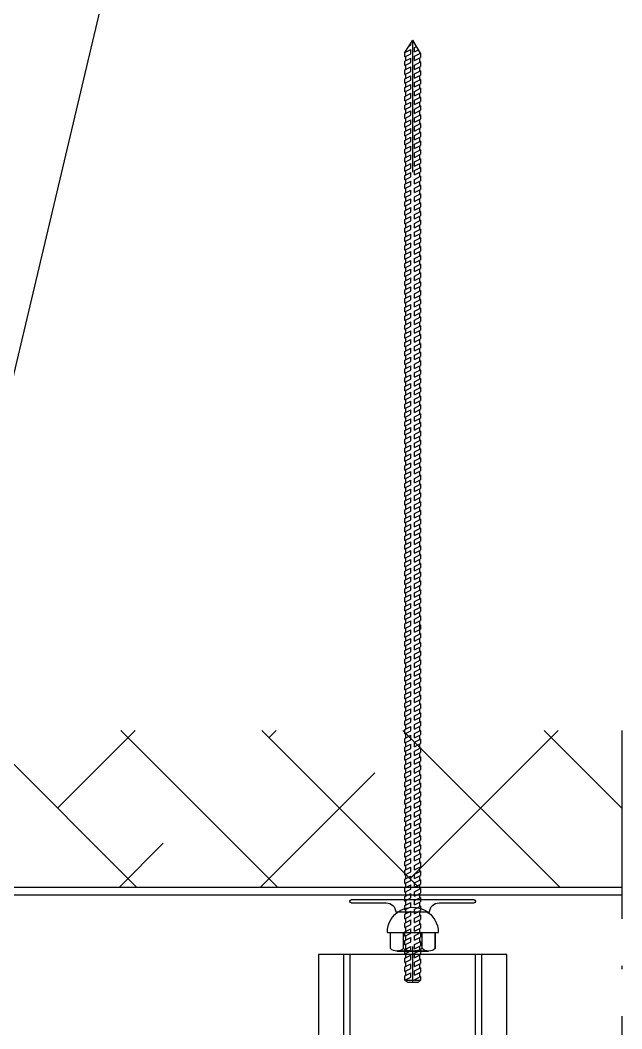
# Model space of a CAD drawing. Header units: millimetres. Extents: x -1985 to 969, y 203 to 500.
# Drawn here: x -1813.75 to -1794.6, y 334.39 to 366.5 of the extents above; entities that cross this region are included whole.
import ezdxf

# ---------------------------------------------------------------- set-up
doc = ezdxf.new("R2010")
doc.units = ezdxf.units.MM
doc.linetypes.add('ACAD_ISO10W100', pattern=[18, 12, -3, 0, -3])
for name, color, linetype in [('А_1500_90', 7, 'Continuous'), ('А_1500_Г', 7, 'Continuous'), ('А_1500_Ш', 7, 'Continuous'), ('А_16', 7, 'Continuous'), ('Контур', 252, 'Continuous'), ('Подхват', 252, 'Continuous')]:
    doc.layers.add(name, color=color, linetype=linetype)

# ---------------------------------------------------------------- blocks, each defined once
blk = doc.blocks.new('A$C58D363DF')
at = {"layer": 'Подхват', "color": 252}
for p, q in [((-3821.4, -115.3), (-1321.4, -115.3)), ((-1321.4, -115.3), (-1321.4, -415.3)), ((-3821.4, -155.3), (-1321.4, -155.3)), ((-3821.4, -165.3), (-1321.4, -165.3)), ((-1321.4, -365.3), (-3821.4, -365.3)), ((-1321.4, -375.3), (-3821.4, -375.3)), ((-1321.4, -415.3), (-3821.4, -415.3))]:
    blk.add_line(p, q, dxfattribs=at)
blk = doc.blocks.new('А_1500_Ш')
at = {"layer": 'А_1500_Ш'}
for p, q in [((-98, 0), (0, 0)), ((0, 0), (98, 0)), ((-100, -3), (-100, -2)), ((-42, -5), (-98, -5)), ((98, -5), (42, -5)), ((100, -2), (100, -3)), ((-27, -20), (-27, -20)), ((-27, -20), (27, -20)), ((27, -20), (27, -20))]:
    blk.add_line(p, q, dxfattribs=at)
at = {"layer": 'А_1500_Ш', "color": 253}
for points in [[(-24.4, -21.3), (-24.4, -18.7)], [(24, -21.3), (24, -18.7)]]:
    blk.add_lwpolyline(points, dxfattribs=at)
at = {"layer": 'А_1500_Ш'}
for centre, radius, start, end in [((98, -2), 2, 0, 90), ((-98, -2), 2, 90, 180), ((-98, -3), 2, 180, 270), ((-42, -20), 15, 0, 90), ((42, -20), 15, 90, 180), ((98, -3), 2, 270, 0)]:
    blk.add_arc(centre, radius, start, end, dxfattribs=at)
blk = doc.blocks.new('А_1500_Г')
at = {"layer": 'А_1500_Г'}
for p, q in [((40.5, 29.6), (-40.5, 29.6)), ((-35.5, 29.6), (-35.5, 4.2)), ((-35.5, 4.2), (-35.5, 29.6)), ((-15.1, 4.2), (-15.1, 29.6)), ((15.1, 29.6), (15.1, 4.2)), ((35.5, 4.2), (35.5, 29.6)), ((-25.6, 0), (0, 0)), ((0, 0), (-24.5, 0)), ((25.6, 0), (0, 0)), ((0, 0), (24.5, 0))]:
    blk.add_line(p, q, dxfattribs=at)
for centre, radius, start, end in [((0, 29.6), 40.5, 359.9988, 180.0012), ((-25.3, 15), 14.9, 226.7781, 313.2219), ((0, 29.8), 29.7, 239.5268, 270), ((0, 29.8), 29.7, 270, 300.4732), ((25.3, 15), 14.9, 226.7781, 313.2219)]:
    blk.add_arc(centre, radius, start, end, dxfattribs=at)
at = {"layer": 'А_1500_Ш', "color": 253}
blk.add_lwpolyline([(-24.2, 62), (24.2, 62)], dxfattribs=at)
blk = doc.blocks.new('196')
at = {"layer": 'А_1500_90'}
for p, q in [((-12.5, 1479.2), (0, 1500)), ((12.5, 1480.5), (0, 1500)), ((3, 1492.3), (3, 1495.3)), ((-12.5, 1479.2), (-11, 1479.2)), ((-12.5, 1479.2), (-12.5, 1472.2)), ((-2.9, 1474.3), (-12.5, 1479.2)), ((-11, 1478.4), (-11, 1481.7)), ((-2.9, 1481.3), (-9.3, 1484.6)), ((-2.9, 1488.3), (-6.1, 1490)), ((-2.9, 1481.3), (-2.9, 1488.3)), ((5.9, 1490.8), (3, 1492.3)), ((12.5, 1480.5), (3, 1485.3)), ((3, 1478.3), (3, 1485.3)), ((12.5, 1473.5), (3, 1478.3)), ((11, 1481.2), (11, 1482.8)), ((12.5, 1473.5), (12.5, 1480.5)), ((-2.9, 1467.3), (-12.5, 1472.2)), ((-12.5, 1465.2), (-11, 1465.2)), ((-12.5, 1465.2), (-12.5, 1458.2)), ((-2.9, 1460.3), (-12.5, 1465.2)), ((-11, 1464.5), (-11, 1471.4)), ((-2.9, 1467.3), (-2.9, 1474.3)), ((12.5, 1466.5), (3, 1471.3)), ((3, 1464.3), (3, 1471.3)), ((12.5, 1459.5), (3, 1464.3)), ((11, 1467.2), (11, 1474.2)), ((12.5, 1473.5), (11, 1473.5)), ((12.5, 1459.5), (12.5, 1466.5)), ((-2.9, 1453.3), (-12.5, 1458.2)), ((-12.5, 1451.2), (-11, 1451.2)), ((-12.5, 1451.2), (-12.5, 1444.2)), ((-2.9, 1446.3), (-12.5, 1451.2)), ((-11, 1450.5), (-11, 1457.5)), ((-2.9, 1453.3), (-2.9, 1460.3)), ((-2.9, 1439.3), (-2.9, 1446.3)), ((12.5, 1452.5), (3, 1457.3)), ((3, 1450.3), (3, 1457.3)), ((12.5, 1445.5), (3, 1450.3)), ((11, 1453.3), (11, 1460.2)), ((12.5, 1459.5), (11, 1459.5)), ((11, 1439.3), (11, 1446.3)), ((12.5, 1445.5), (11, 1445.5)), ((12.5, 1445.5), (12.5, 1452.5)), ((-2.9, 1439.3), (-12.5, 1444.2)), ((-12.5, 1437.3), (-11, 1437.3)), ((-12.5, 1437.3), (-12.5, 1430.3)), ((-2.9, 1432.4), (-12.5, 1437.3)), ((-2.9, 1425.4), (-12.5, 1430.3)), ((-11, 1436.5), (-11, 1443.5)), ((-11, 1422.5), (-11, 1429.5)), ((-2.9, 1425.4), (-2.9, 1432.4)), ((12.5, 1438.5), (3, 1443.3)), ((3, 1436.3), (3, 1443.3)), ((12.5, 1431.5), (3, 1436.3)), ((12.5, 1424.6), (3, 1429.4)), ((3, 1422.4), (3, 1429.4)), ((11, 1425.3), (11, 1432.3)), ((12.5, 1431.5), (11, 1431.5)), ((12.5, 1431.5), (12.5, 1438.5)), ((-12.5, 1423.3), (-11, 1423.3)), ((-12.5, 1423.3), (-12.5, 1416.3)), ((-2.9, 1418.4), (-12.5, 1423.3)), ((-2.9, 1411.4), (-12.5, 1416.3)), ((-11, 1408.5), (-11, 1415.5)), ((-2.9, 1411.4), (-2.9, 1418.4)), ((12.5, 1417.6), (3, 1422.4)), ((12.5, 1410.5), (3, 1415.4)), ((3, 1408.4), (3, 1415.4)), ((11, 1411.3), (11, 1418.3)), ((12.5, 1417.6), (11, 1417.6)), ((12.5, 1417.6), (12.5, 1424.6)), ((-12.5, 1409.3), (-11, 1409.3)), ((-12.5, 1409.3), (-12.5, 1402.3)), ((-2.9, 1404.4), (-12.5, 1409.3)), ((-2.9, 1397.4), (-12.5, 1402.3)), ((-11, 1394.5), (-11, 1401.5)), ((-2.9, 1397.4), (-2.9, 1404.4)), ((12.5, 1403.5), (3, 1408.4)), ((12.5, 1396.5), (3, 1401.4)), ((3, 1394.4), (3, 1401.4)), ((11, 1397.3), (11, 1404.3)), ((12.5, 1403.5), (11, 1403.5)), ((12.5, 1403.5), (12.5, 1410.5)), ((-12.5, 1395.3), (-11, 1395.3)), ((-12.5, 1395.3), (-12.5, 1388.3)), ((-2.9, 1390.3), (-12.5, 1395.3)), ((-2.9, 1383.3), (-12.5, 1388.3)), ((-12.5, 1381.2), (-11, 1381.2)), ((-12.5, 1381.2), (-12.5, 1374.2)), ((-2.9, 1376.3), (-12.5, 1381.2)), ((-11, 1380.5), (-11, 1387.5)), ((-2.9, 1383.3), (-2.9, 1390.3)), ((12.5, 1389.5), (3, 1394.4)), ((12.5, 1382.5), (3, 1387.4)), ((3, 1380.4), (3, 1387.4)), ((11, 1383.3), (11, 1390.3)), ((12.5, 1389.5), (11, 1389.5)), ((12.5, 1389.5), (12.5, 1396.5)), ((12.5, 1375.5), (12.5, 1382.5)), ((-2.9, 1369.3), (-12.5, 1374.2)), ((-12.5, 1367.2), (-11, 1367.2)), ((-12.5, 1367.2), (-12.5, 1360.2)), ((-2.9, 1362.3), (-12.5, 1367.2)), ((-11, 1366.5), (-11, 1373.5)), ((-2.9, 1369.3), (-2.9, 1376.3)), ((12.5, 1375.5), (3, 1380.4)), ((12.5, 1368.5), (3, 1373.3)), ((3, 1366.3), (3, 1373.3)), ((12.5, 1361.5), (3, 1366.3)), ((11, 1369.3), (11, 1376.3)), ((12.5, 1375.5), (11, 1375.5)), ((12.5, 1361.5), (12.5, 1368.5)), ((-2.9, 1355.3), (-12.5, 1360.2)), ((-12.5, 1353.3), (-11, 1353.3)), ((-12.5, 1353.3), (-12.5, 1346.3)), ((-2.9, 1348.4), (-12.5, 1353.3)), ((-11, 1352.5), (-11, 1359.5)), ((-2.9, 1355.3), (-2.9, 1362.3)), ((12.5, 1354.5), (3, 1359.3)), ((3, 1352.3), (3, 1359.3)), ((12.5, 1347.5), (3, 1352.3)), ((11, 1355.3), (11, 1362.3)), ((12.5, 1361.5), (11, 1361.5)), ((12.5, 1347.5), (12.5, 1354.5)), ((-2.9, 1341.4), (-12.5, 1346.3)), ((-12.5, 1339.3), (-11, 1339.3)), ((-12.5, 1339.3), (-12.5, 1332.3)), ((-2.9, 1334.4), (-12.5, 1339.3)), ((-11, 1338.5), (-11, 1345.5)), ((-2.9, 1341.4), (-2.9, 1348.4)), ((-2.9, 1327.4), (-2.9, 1334.4)), ((12.5, 1340.5), (3, 1345.4)), ((3, 1338.4), (3, 1345.4)), ((12.5, 1333.5), (3, 1338.4)), ((11, 1341.3), (11, 1348.3)), ((12.5, 1347.5), (11, 1347.5)), ((11, 1327.3), (11, 1334.3)), ((12.5, 1333.5), (11, 1333.5)), ((12.5, 1333.5), (12.5, 1340.5)), ((-2.9, 1327.4), (-12.5, 1332.3)), ((-12.5, 1325.3), (-11, 1325.3)), ((-12.5, 1325.3), (-12.5, 1318.3)), ((-2.9, 1320.4), (-12.5, 1325.3)), ((-2.9, 1313.4), (-12.5, 1318.3)), ((-11, 1324.5), (-11, 1331.5)), ((-11, 1310.5), (-11, 1317.5)), ((-2.9, 1313.4), (-2.9, 1320.4)), ((12.5, 1326.5), (3, 1331.4)), ((3, 1324.4), (3, 1331.4)), ((12.5, 1319.5), (3, 1324.4)), ((12.5, 1312.6), (3, 1317.4)), ((3, 1310.4), (3, 1317.4)), ((11, 1313.3), (11, 1320.3)), ((12.5, 1319.5), (11, 1319.5)), ((12.5, 1319.5), (12.5, 1326.5)), ((-12.5, 1311.3), (-11, 1311.3)), ((-12.5, 1311.3), (-12.5, 1304.3)), ((-2.9, 1306.4), (-12.5, 1311.3)), ((-2.9, 1299.4), (-12.5, 1304.3)), ((-11, 1296.6), (-11, 1303.5)), ((-2.9, 1299.4), (-2.9, 1306.4)), ((12.5, 1305.6), (3, 1310.4)), ((12.5, 1298.5), (3, 1303.4)), ((3, 1296.4), (3, 1303.4)), ((11, 1299.3), (11, 1306.3)), ((12.5, 1305.6), (11, 1305.6)), ((12.5, 1305.6), (12.5, 1312.6)), ((-12.5, 1297.3), (-11, 1297.3)), ((-12.5, 1297.3), (-12.5, 1290.3)), ((-2.9, 1292.4), (-12.5, 1297.3)), ((-2.9, 1285.4), (-12.5, 1290.3)), ((-11, 1282.6), (-11, 1289.6)), ((-2.9, 1285.4), (-2.9, 1292.4)), ((12.5, 1291.5), (3, 1296.4)), ((12.5, 1284.6), (3, 1289.4)), ((3, 1282.4), (3, 1289.4)), ((11, 1285.4), (11, 1292.3)), ((12.5, 1291.5), (11, 1291.5)), ((12.5, 1291.5), (12.5, 1298.5)), ((12.5, 1277.6), (12.5, 1284.6)), ((-12.5, 1283.3), (-11, 1283.3)), ((-12.5, 1283.3), (-12.5, 1276.3)), ((-2.9, 1278.4), (-12.5, 1283.3)), ((-2.9, 1271.4), (-12.5, 1276.3)), ((-12.5, 1269.3), (-11, 1269.3)), ((-12.5, 1269.3), (-12.5, 1262.3)), ((-2.9, 1264.4), (-12.5, 1269.3)), ((-11, 1268.6), (-11, 1275.6)), ((-2.9, 1271.4), (-2.9, 1278.4)), ((12.5, 1277.6), (3, 1282.4)), ((12.5, 1270.6), (3, 1275.4)), ((3, 1268.4), (3, 1275.4)), ((12.5, 1263.6), (3, 1268.4)), ((11, 1271.4), (11, 1278.4)), ((12.5, 1277.6), (11, 1277.6)), ((12.5, 1263.6), (12.5, 1270.6)), ((-2.9, 1257.4), (-12.5, 1262.3)), ((-12.5, 1255.3), (-12.5, 1248.3)), ((-12.5, 1255.3), (-11, 1255.3)), ((-2.9, 1250.4), (-12.5, 1255.3)), ((-11, 1254.5), (-11, 1261.6)), ((-2.9, 1257.4), (-2.9, 1264.4)), ((12.5, 1256.6), (3, 1261.4)), ((3, 1254.4), (3, 1261.4)), ((12.5, 1249.6), (3, 1254.4)), ((11, 1257.3), (11, 1264.4)), ((12.5, 1263.6), (11, 1263.6)), ((12.5, 1249.6), (12.5, 1256.6)), ((-2.9, 1243.4), (-12.5, 1248.3)), ((-12.5, 1241.3), (-12.5, 1234.3)), ((-12.5, 1241.3), (-11, 1241.3)), ((-2.9, 1236.4), (-12.5, 1241.3)), ((-11, 1240.5), (-11, 1247.5)), ((-2.9, 1243.4), (-2.9, 1250.4)), ((-2.9, 1229.4), (-2.9, 1236.4)), ((12.5, 1242.6), (3, 1247.4)), ((3, 1240.4), (3, 1247.4)), ((12.5, 1235.6), (3, 1240.4)), ((11, 1243.3), (11, 1250.3)), ((12.5, 1249.6), (11, 1249.6)), ((11, 1229.3), (11, 1236.3)), ((12.5, 1235.6), (12.5, 1242.6)), ((-2.9, 1229.4), (-12.5, 1234.3)), ((-12.5, 1227.3), (-12.5, 1220.3)), ((-12.5, 1227.3), (-11, 1227.3)), ((-2.9, 1222.4), (-12.5, 1227.3)), ((-2.9, 1215.4), (-12.5, 1220.3)), ((-11, 1226.5), (-11, 1233.5)), ((-2.9, 1215.4), (-2.9, 1222.4)), ((12.5, 1228.5), (3, 1233.4)), ((3, 1226.4), (3, 1233.4)), ((12.5, 1221.5), (3, 1226.4)), ((12.5, 1235.6), (11, 1235.6)), ((11, 1215.3), (11, 1222.3)), ((12.5, 1221.5), (11, 1221.5)), ((12.5, 1221.5), (12.5, 1228.5)), ((-12.5, 1213.3), (-12.5, 1206.3)), ((-12.5, 1213.3), (-11, 1213.3)), ((-2.9, 1208.4), (-12.5, 1213.3)), ((-2.9, 1201.4), (-12.5, 1206.3)), ((-11, 1212.6), (-11, 1219.5)), ((-11, 1198.5), (-11, 1205.6)), ((-2.9, 1201.4), (-2.9, 1208.4)), ((12.5, 1214.5), (3, 1219.4)), ((3, 1212.4), (3, 1219.4)), ((12.5, 1207.5), (3, 1212.4)), ((12.5, 1200.6), (3, 1205.4)), ((3, 1198.4), (3, 1205.4)), ((11, 1201.3), (11, 1208.3)), ((12.5, 1207.5), (11, 1207.5)), ((12.5, 1207.5), (12.5, 1214.5)), ((-12.5, 1199.3), (-12.5, 1192.3)), ((-12.5, 1199.3), (-11, 1199.3)), ((-2.9, 1194.4), (-12.5, 1199.3)), ((-2.9, 1187.4), (-12.5, 1192.3)), ((-11, 1184.6), (-11, 1191.5)), ((-2.9, 1187.4), (-2.9, 1194.4)), ((12.5, 1193.6), (3, 1198.4)), ((12.5, 1186.6), (3, 1191.4)), ((3, 1184.4), (3, 1191.4)), ((11, 1187.3), (11, 1194.3)), ((12.5, 1193.6), (11, 1193.6)), ((12.5, 1193.6), (12.5, 1200.6)), ((-12.5, 1185.3), (-12.5, 1178.3)), ((-12.5, 1185.3), (-11, 1185.3)), ((-2.9, 1180.4), (-12.5, 1185.3)), ((-2.9, 1173.4), (-12.5, 1178.3)), ((-11, 1170.6), (-11, 1177.6)), ((-2.9, 1173.4), (-2.9, 1180.4)), ((12.5, 1179.6), (3, 1184.4)), ((12.5, 1172.6), (3, 1177.4)), ((3, 1170.4), (3, 1177.4)), ((11, 1173.4), (11, 1180.3)), ((12.5, 1179.6), (11, 1179.6)), ((12.5, 1179.6), (12.5, 1186.6)), ((12.5, 1165.6), (12.5, 1172.6)), ((-12.5, 1171.3), (-12.5, 1164.3)), ((-12.5, 1171.3), (-11, 1171.3)), ((-2.9, 1166.4), (-12.5, 1171.3)), ((-2.9, 1159.4), (-12.5, 1164.3)), ((-12.5, 1157.4), (-12.5, 1150.4)), ((-12.5, 1157.4), (-11, 1157.4)), ((-2.9, 1152.5), (-12.5, 1157.4)), ((-11, 1156.6), (-11, 1163.6)), ((-2.9, 1159.4), (-2.9, 1166.4)), ((12.5, 1165.6), (3, 1170.4)), ((12.5, 1158.6), (3, 1163.4)), ((3, 1156.4), (3, 1163.4)), ((12.5, 1151.6), (3, 1156.4)), ((11, 1159.4), (11, 1166.4)), ((12.5, 1165.6), (11, 1165.6)), ((12.5, 1151.6), (12.5, 1158.6)), ((-2.9, 1145.5), (-12.5, 1150.4)), ((-12.5, 1143.4), (-12.5, 1136.4)), ((-12.5, 1143.4), (-11, 1143.4)), ((-2.9, 1138.5), (-12.5, 1143.4)), ((-11, 1142.6), (-11, 1149.6)), ((-2.9, 1145.5), (-2.9, 1152.5)), ((12.5, 1144.6), (3, 1149.5)), ((3, 1142.5), (3, 1149.5)), ((12.5, 1137.6), (3, 1142.5)), ((11, 1145.4), (11, 1152.4)), ((12.5, 1151.6), (11, 1151.6)), ((12.5, 1137.6), (12.5, 1144.6)), ((-2.9, 1131.5), (-12.5, 1136.4)), ((-12.5, 1129.4), (-12.5, 1122.4)), ((-12.5, 1129.4), (-11, 1129.4)), ((-2.9, 1124.4), (-12.5, 1129.4)), ((-11, 1128.6), (-11, 1135.6)), ((-2.9, 1131.5), (-2.9, 1138.5)), ((-2.9, 1117.4), (-2.9, 1124.4)), ((12.5, 1130.6), (3, 1135.5)), ((3, 1128.5), (3, 1135.5)), ((12.5, 1123.6), (3, 1128.5)), ((11, 1131.4), (11, 1138.4)), ((12.5, 1137.6), (11, 1137.6)), ((11, 1117.4), (11, 1124.4)), ((12.5, 1123.6), (12.5, 1130.6)), ((-2.9, 1117.4), (-12.5, 1122.4)), ((-12.5, 1115.4), (-12.5, 1108.4)), ((-12.5, 1115.4), (-11, 1115.4)), ((-2.9, 1110.4), (-12.5, 1115.4)), ((-2.9, 1103.4), (-12.5, 1108.4)), ((-11, 1114.6), (-11, 1121.6)), ((-2.9, 1103.4), (-2.9, 1110.4)), ((12.5, 1116.6), (3, 1121.5)), ((3, 1114.5), (3, 1121.5)), ((12.5, 1109.6), (3, 1114.5)), ((12.5, 1123.6), (11, 1123.6)), ((11, 1103.4), (11, 1110.4)), ((12.5, 1109.6), (11, 1109.6)), ((12.5, 1109.6), (12.5, 1116.6)), ((-12.5, 1101.3), (-12.5, 1094.3)), ((-12.5, 1101.3), (-11, 1101.3)), ((-2.9, 1096.4), (-12.5, 1101.3)), ((-2.9, 1089.4), (-12.5, 1094.3)), ((-11, 1100.6), (-11, 1107.6)), ((-11, 1086.6), (-11, 1093.6)), ((-2.9, 1089.4), (-2.9, 1096.4)), ((12.5, 1102.6), (3, 1107.5)), ((3, 1100.5), (3, 1107.5)), ((12.5, 1095.6), (3, 1100.5)), ((12.5, 1088.6), (3, 1093.4)), ((3, 1086.4), (3, 1093.4)), ((11, 1089.4), (11, 1096.4)), ((12.5, 1095.6), (11, 1095.6)), ((12.5, 1095.6), (12.5, 1102.6)), ((-12.5, 1087.3), (-12.5, 1080.3)), ((-12.5, 1087.3), (-11, 1087.3)), ((-2.9, 1082.4), (-12.5, 1087.3)), ((-2.9, 1075.4), (-12.5, 1080.3)), ((-11, 1072.6), (-11, 1079.6)), ((-2.9, 1075.4), (-2.9, 1082.4)), ((12.5, 1081.6), (3, 1086.4)), ((12.5, 1074.6), (3, 1079.4)), ((3, 1072.4), (3, 1079.4)), ((11, 1075.3), (11, 1082.4)), ((12.5, 1081.6), (11, 1081.6)), ((12.5, 1081.6), (12.5, 1088.6)), ((-12.5, 1073.4), (-12.5, 1066.4)), ((-12.5, 1073.4), (-11, 1073.4)), ((-2.9, 1068.4), (-12.5, 1073.4)), ((-2.9, 1061.4), (-12.5, 1066.4)), ((-11, 1058.6), (-11, 1065.6)), ((-2.9, 1061.4), (-2.9, 1068.4)), ((12.5, 1067.6), (3, 1072.4)), ((12.5, 1060.6), (3, 1065.5)), ((3, 1058.5), (3, 1065.5)), ((11, 1061.4), (11, 1068.3)), ((12.5, 1067.6), (11, 1067.6)), ((12.5, 1067.6), (12.5, 1074.6)), ((12.5, 1053.6), (12.5, 1060.6)), ((-12.5, 1059.4), (-12.5, 1052.4)), ((-12.5, 1059.4), (-11, 1059.4)), ((-2.9, 1054.4), (-12.5, 1059.4)), ((-2.9, 1047.4), (-12.5, 1052.4)), ((-12.5, 1045.4), (-12.5, 1038.4)), ((-12.5, 1045.4), (-11, 1045.4)), ((-2.9, 1040.5), (-12.5, 1045.4)), ((-11, 1044.6), (-11, 1051.6)), ((-2.9, 1047.4), (-2.9, 1054.4)), ((12.5, 1053.6), (3, 1058.5)), ((12.5, 1046.6), (3, 1051.5)), ((3, 1044.5), (3, 1051.5)), ((12.5, 1039.6), (3, 1044.5)), ((11, 1047.4), (11, 1054.4)), ((12.5, 1053.6), (11, 1053.6)), ((12.5, 1039.6), (12.5, 1046.6)), ((-2.9, 1033.5), (-12.5, 1038.4)), ((-12.5, 1031.4), (-12.5, 1024.4)), ((-12.5, 1031.4), (-11, 1031.4)), ((-2.9, 1026.5), (-12.5, 1031.4)), ((-11, 1030.6), (-11, 1037.6)), ((-2.9, 1033.5), (-2.9, 1040.5)), ((12.5, 1032.6), (3, 1037.5)), ((3, 1030.5), (3, 1037.5)), ((12.5, 1025.6), (3, 1030.5)), ((11, 1033.4), (11, 1040.4)), ((12.5, 1039.6), (11, 1039.6)), ((12.5, 1025.6), (12.5, 1032.6)), ((-2.9, 1019.5), (-12.5, 1024.4)), ((-12.5, 1017.4), (-12.5, 1010.4)), ((-12.5, 1017.4), (-11, 1017.4)), ((-2.9, 1012.5), (-12.5, 1017.4)), ((-11, 1016.6), (-11, 1023.6)), ((-2.9, 1019.5), (-2.9, 1026.5)), ((-2.9, 1005.5), (-2.9, 1012.5)), ((12.5, 1018.6), (3, 1023.5)), ((3, 1016.5), (3, 1023.5)), ((12.5, 1011.6), (3, 1016.5)), ((11, 1019.4), (11, 1026.4)), ((12.5, 1025.6), (11, 1025.6)), ((11, 1005.4), (11, 1012.4)), ((12.5, 1011.6), (11, 1011.6)), ((12.5, 1011.6), (12.5, 1018.6)), ((-2.9, 1005.5), (-12.5, 1010.4)), ((-12.5, 1003.4), (-12.5, 996.4)), ((-12.5, 1003.4), (-11, 1003.4)), ((-2.9, 998.5), (-12.5, 1003.4)), ((-2.9, 991.5), (-12.5, 996.4)), ((-11, 1002.6), (-11, 1009.6)), ((-11, 988.6), (-11, 995.6)), ((-2.9, 991.5), (-2.9, 998.5)), ((12.5, 1004.7), (3, 1009.5)), ((3, 1002.5), (3, 1009.5)), ((12.5, 997.7), (3, 1002.5)), ((12.5, 990.7), (3, 995.5)), ((3, 988.5), (3, 995.5)), ((11, 991.4), (11, 998.4)), ((12.5, 997.7), (11, 997.7)), ((12.5, 997.7), (12.5, 1004.7)), ((-12.5, 989.4), (-12.5, 982.4)), ((-12.5, 989.4), (-11, 989.4)), ((-2.9, 984.5), (-12.5, 989.4)), ((-2.9, 977.5), (-12.5, 982.4)), ((-11, 974.6), (-11, 981.6)), ((-2.9, 977.5), (-2.9, 984.5)), ((12.5, 983.7), (3, 988.5)), ((12.5, 976.7), (3, 981.5)), ((3, 974.5), (3, 981.5)), ((11, 977.4), (11, 984.4)), ((12.5, 983.7), (11, 983.7)), ((12.5, 983.7), (12.5, 990.7)), ((-12.5, 975.4), (-12.5, 968.4)), ((-12.5, 975.4), (-11, 975.4)), ((-2.9, 970.5), (-12.5, 975.4)), ((-2.9, 963.5), (-12.5, 968.4)), ((-11, 960.6), (-11, 967.6)), ((-2.9, 963.5), (-2.9, 970.5)), ((12.5, 969.7), (3, 974.5)), ((12.5, 962.6), (3, 967.5)), ((3, 960.5), (3, 967.5)), ((11, 963.4), (11, 970.4)), ((12.5, 969.7), (11, 969.7)), ((12.5, 969.7), (12.5, 976.7)), ((-12.5, 961.4), (-12.5, 954.4)), ((-12.5, 961.4), (-11, 961.4)), ((-2.9, 956.4), (-12.5, 961.4)), ((-2.9, 949.4), (-12.5, 954.4)), ((-12.5, 947.3), (-12.5, 940.3)), ((-12.5, 947.3), (-11, 947.3)), ((-2.9, 942.4), (-12.5, 947.3)), ((-11, 946.6), (-11, 953.6)), ((-2.9, 949.4), (-2.9, 956.4)), ((12.5, 955.6), (3, 960.5)), ((12.5, 948.6), (3, 953.5)), ((3, 946.5), (3, 953.5)), ((11, 949.4), (11, 956.4)), ((12.5, 955.6), (11, 955.6)), ((12.5, 955.6), (12.5, 962.6)), ((12.5, 941.6), (12.5, 948.6)), ((-2.9, 935.4), (-12.5, 940.3)), ((-12.5, 933.4), (-12.5, 926.4)), ((-12.5, 933.4), (-11, 933.4)), ((-2.9, 928.5), (-12.5, 933.4)), ((-11, 932.6), (-11, 939.6)), ((-2.9, 935.4), (-2.9, 942.4)), ((12.5, 941.6), (3, 946.5)), ((12.5, 934.6), (3, 939.5)), ((3, 932.5), (3, 939.5)), ((12.5, 927.6), (3, 932.5)), ((11, 935.4), (11, 942.4)), ((12.5, 941.6), (11, 941.6)), ((12.5, 927.6), (12.5, 934.6)), ((-2.9, 921.5), (-12.5, 926.4)), ((-12.5, 919.4), (-12.5, 912.4)), ((-12.5, 919.4), (-11, 919.4)), ((-2.9, 914.5), (-12.5, 919.4)), ((-11, 918.6), (-11, 925.6)), ((-2.9, 921.5), (-2.9, 928.5)), ((12.5, 920.7), (3, 925.5)), ((3, 918.5), (3, 925.5)), ((12.5, 913.7), (3, 918.5)), ((11, 921.4), (11, 928.4)), ((12.5, 927.6), (11, 927.6)), ((12.5, 913.7), (12.5, 920.7)), ((-2.9, 907.5), (-12.5, 912.4)), ((-12.5, 905.4), (-12.5, 898.4)), ((-12.5, 905.4), (-11, 905.4)), ((-2.9, 900.5), (-12.5, 905.4)), ((-11, 904.6), (-11, 911.6)), ((-2.9, 907.5), (-2.9, 914.5)), ((-2.9, 893.5), (-2.9, 900.5)), ((12.5, 906.6), (3, 911.5)), ((3, 904.5), (3, 911.5)), ((12.5, 899.6), (3, 904.5)), ((11, 907.4), (11, 914.4)), ((12.5, 913.7), (11, 913.7)), ((11, 893.4), (11, 900.4)), ((12.5, 899.6), (11, 899.6)), ((12.5, 899.6), (12.5, 906.6)), ((-2.9, 893.5), (-12.5, 898.4)), ((-12.5, 891.4), (-12.5, 884.4)), ((-12.5, 891.4), (-11, 891.4)), ((-2.9, 886.5), (-12.5, 891.4)), ((-2.9, 879.5), (-12.5, 884.4)), ((-11, 890.6), (-11, 897.6)), ((-11, 876.7), (-11, 883.6)), ((-2.9, 879.5), (-2.9, 886.5)), ((12.5, 892.7), (3, 897.5)), ((3, 890.5), (3, 897.5)), ((12.5, 885.7), (3, 890.5)), ((12.5, 878.7), (3, 883.5)), ((3, 876.5), (3, 883.5)), ((11, 879.4), (11, 886.4)), ((12.5, 885.7), (11, 885.7)), ((12.5, 885.7), (12.5, 892.7)), ((-12.5, 877.4), (-12.5, 870.4)), ((-12.5, 877.4), (-11, 877.4)), ((-2.9, 872.5), (-12.5, 877.4)), ((-2.9, 865.5), (-12.5, 870.4)), ((-11, 862.6), (-11, 869.7)), ((-2.9, 865.5), (-2.9, 872.5)), ((12.5, 871.7), (3, 876.5)), ((12.5, 864.7), (3, 869.5)), ((3, 862.5), (3, 869.5)), ((11, 865.4), (11, 872.4)), ((12.5, 871.7), (11, 871.7)), ((12.5, 871.7), (12.5, 878.7)), ((-12.5, 863.4), (-12.5, 856.4)), ((-12.5, 863.4), (-11, 863.4)), ((-2.9, 858.5), (-12.5, 863.4)), ((-2.9, 851.5), (-12.5, 856.4)), ((-11, 848.6), (-11, 855.6)), ((-2.9, 851.5), (-2.9, 858.5)), ((12.5, 857.7), (3, 862.5)), ((12.5, 850.7), (3, 855.5)), ((3, 848.5), (3, 855.5)), ((11, 851.4), (11, 858.4)), ((12.5, 857.7), (11, 857.7)), ((12.5, 857.7), (12.5, 864.7)), ((-12.5, 849.4), (-12.5, 842.4)), ((-12.5, 849.4), (-11, 849.4)), ((-2.9, 844.5), (-12.5, 849.4)), ((-2.9, 837.5), (-12.5, 842.4)), ((-12.5, 835.4), (-12.5, 828.4)), ((-12.5, 835.4), (-11, 835.4)), ((-2.9, 830.5), (-12.5, 835.4)), ((-11, 834.6), (-11, 841.6)), ((-2.9, 837.5), (-2.9, 844.5)), ((12.5, 843.7), (3, 848.5)), ((12.5, 836.7), (3, 841.5)), ((3, 834.5), (3, 841.5)), ((11, 837.4), (11, 844.4)), ((12.5, 843.7), (11, 843.7)), ((12.5, 843.7), (12.5, 850.7)), ((12.5, 829.7), (12.5, 836.7)), ((-2.9, 823.5), (-12.5, 828.4)), ((-12.5, 821.4), (-12.5, 814.4)), ((-12.5, 821.4), (-11, 821.4)), ((-2.9, 816.5), (-12.5, 821.4)), ((-11, 820.6), (-11, 827.6)), ((-2.9, 823.5), (-2.9, 830.5)), ((12.5, 829.7), (3, 834.5)), ((12.5, 822.7), (3, 827.5)), ((3, 820.5), (3, 827.5)), ((12.5, 815.7), (3, 820.5)), ((11, 823.4), (11, 830.4)), ((12.5, 829.7), (11, 829.7)), ((12.5, 815.7), (12.5, 822.7)), ((-2.9, 809.5), (-12.5, 814.4)), ((-12.5, 807.4), (-12.5, 800.4)), ((-12.5, 807.4), (-11, 807.4)), ((-2.9, 802.4), (-12.5, 807.4)), ((-11, 806.6), (-11, 813.6)), ((-2.9, 809.5), (-2.9, 816.5)), ((12.5, 808.6), (3, 813.5)), ((3, 806.5), (3, 813.5)), ((12.5, 801.6), (3, 806.5)), ((11, 809.4), (11, 816.4)), ((12.5, 815.7), (11, 815.7)), ((12.5, 801.6), (12.5, 808.6)), ((-2.9, 795.4), (-12.5, 800.4)), ((-12.5, 793.4), (-12.5, 786.4)), ((-12.5, 793.4), (-11, 793.4)), ((-2.9, 788.5), (-12.5, 793.4)), ((-11, 792.6), (-11, 799.6)), ((-2.9, 795.4), (-2.9, 802.4)), ((-2.9, 781.5), (-2.9, 788.5)), ((12.5, 794.6), (3, 799.5)), ((3, 792.5), (3, 799.5)), ((12.5, 787.6), (3, 792.5)), ((11, 795.4), (11, 802.4)), ((12.5, 801.6), (11, 801.6)), ((11, 781.4), (11, 788.4)), ((12.5, 787.6), (11, 787.6)), ((12.5, 787.6), (12.5, 794.6)), ((-2.9, 781.5), (-12.5, 786.4)), ((-12.5, 779.4), (-12.5, 772.4)), ((-12.5, 779.4), (-11, 779.4)), ((-2.9, 774.5), (-12.5, 779.4)), ((-2.9, 767.5), (-12.5, 772.4)), ((-11, 778.6), (-11, 785.6)), ((-11, 764.7), (-11, 771.6)), ((-2.9, 767.5), (-2.9, 774.5)), ((12.5, 780.7), (3, 785.5)), ((3, 778.5), (3, 785.5)), ((12.5, 773.7), (3, 778.5)), ((12.5, 766.7), (3, 771.5)), ((3, 764.5), (3, 771.5)), ((11, 767.4), (11, 774.4)), ((12.5, 773.7), (11, 773.7)), ((12.5, 773.7), (12.5, 780.7)), ((-12.5, 765.4), (-12.5, 758.4)), ((-12.5, 765.4), (-11, 765.4)), ((-2.9, 760.5), (-12.5, 765.4)), ((-2.9, 753.5), (-12.5, 758.4)), ((-11, 750.6), (-11, 757.7)), ((-2.9, 753.5), (-2.9, 760.5)), ((12.5, 759.7), (3, 764.5)), ((12.5, 752.7), (3, 757.5)), ((3, 750.5), (3, 757.5)), ((11, 753.4), (11, 760.4)), ((12.5, 759.7), (11, 759.7)), ((12.5, 759.7), (12.5, 766.7)), ((-12.5, 751.4), (-12.5, 744.4)), ((-12.5, 751.4), (-11, 751.4)), ((-2.9, 746.5), (-12.5, 751.4)), ((-2.9, 739.5), (-12.5, 744.4)), ((-11, 736.6), (-11, 743.6)), ((-2.9, 739.5), (-2.9, 746.5)), ((12.5, 745.7), (3, 750.5)), ((12.5, 738.7), (3, 743.5)), ((3, 736.5), (3, 743.5)), ((11, 739.4), (11, 746.4)), ((12.5, 745.7), (11, 745.7)), ((12.5, 745.7), (12.5, 752.7)), ((12.5, 731.7), (12.5, 738.7)), ((-12.5, 737.4), (-12.5, 730.4)), ((-12.5, 737.4), (-11, 737.4)), ((-2.9, 732.5), (-12.5, 737.4)), ((-2.9, 725.5), (-12.5, 730.4)), ((-12.5, 723.4), (-12.5, 716.4)), ((-12.5, 723.4), (-11, 723.4)), ((-2.9, 718.5), (-12.5, 723.4)), ((-11, 722.6), (-11, 729.6)), ((-2.9, 725.5), (-2.9, 732.5)), ((12.5, 731.7), (3, 736.5)), ((12.5, 724.7), (3, 729.5)), ((3, 722.5), (3, 729.5)), ((12.5, 717.7), (3, 722.5)), ((11, 725.4), (11, 732.4)), ((12.5, 731.7), (11, 731.7)), ((12.5, 717.7), (12.5, 724.7)), ((-2.9, 711.5), (-12.5, 716.4)), ((-12.5, 709.4), (-12.5, 702.4)), ((-12.5, 709.4), (-11, 709.4)), ((-2.9, 704.5), (-12.5, 709.4)), ((-11, 708.6), (-11, 715.6)), ((-2.9, 711.5), (-2.9, 718.5)), ((12.5, 710.7), (3, 715.5)), ((3, 708.5), (3, 715.5)), ((12.5, 703.7), (3, 708.5)), ((11, 711.4), (11, 718.4)), ((12.5, 717.7), (11, 717.7)), ((12.5, 703.7), (12.5, 710.7)), ((-2.9, 697.5), (-12.5, 702.4)), ((-12.5, 695.4), (-12.5, 688.4)), ((-12.5, 695.4), (-11, 695.4)), ((-2.9, 690.5), (-12.5, 695.4)), ((-11, 694.6), (-11, 701.6)), ((-2.9, 697.5), (-2.9, 704.5)), ((-2.9, 683.5), (-2.9, 690.5)), ((12.5, 696.6), (3, 701.5)), ((3, 694.5), (3, 701.5)), ((12.5, 689.6), (3, 694.5)), ((11, 697.4), (11, 704.4)), ((12.5, 703.7), (11, 703.7)), ((11, 683.4), (11, 690.4)), ((12.5, 689.6), (12.5, 696.6)), ((-2.9, 683.5), (-12.5, 688.4)), ((-12.5, 681.3), (-12.5, 674.3)), ((-12.5, 681.3), (-11, 681.3)), ((-2.9, 676.4), (-12.5, 681.3)), ((-2.9, 669.4), (-12.5, 674.3)), ((-11, 680.6), (-11, 687.6)), ((-2.9, 669.4), (-2.9, 676.4)), ((12.5, 682.6), (3, 687.5)), ((3, 680.5), (3, 687.5)), ((12.5, 675.6), (3, 680.5)), ((12.5, 689.6), (11, 689.6)), ((11, 669.4), (11, 676.4)), ((12.5, 675.6), (11, 675.6)), ((12.5, 675.6), (12.5, 682.6)), ((-12.5, 667.3), (-12.5, 660.3)), ((-12.5, 667.3), (-11, 667.3)), ((-2.9, 662.4), (-12.5, 667.3)), ((-2.9, 655.4), (-12.5, 660.3)), ((-11, 666.6), (-11, 673.6)), ((-11, 652.6), (-11, 659.6)), ((-2.9, 655.4), (-2.9, 662.4)), ((12.5, 668.6), (3, 673.5)), ((3, 666.5), (3, 673.5)), ((12.5, 661.6), (3, 666.5)), ((12.5, 654.6), (3, 659.4)), ((3, 652.4), (3, 659.4)), ((11, 655.4), (11, 662.4)), ((12.5, 661.6), (11, 661.6)), ((12.5, 661.6), (12.5, 668.6)), ((-12.5, 653.4), (-12.5, 646.4)), ((-12.5, 653.4), (-11, 653.4)), ((-2.9, 648.5), (-12.5, 653.4)), ((-2.9, 641.5), (-12.5, 646.4)), ((-11, 638.6), (-11, 645.6)), ((-2.9, 641.5), (-2.9, 648.5)), ((12.5, 647.6), (3, 652.4)), ((12.5, 640.6), (3, 645.5)), ((3, 638.5), (3, 645.5)), ((11, 641.4), (11, 648.4)), ((12.5, 647.6), (11, 647.6)), ((12.5, 647.6), (12.5, 654.6)), ((-12.5, 639.4), (-12.5, 632.4)), ((-12.5, 639.4), (-11, 639.4)), ((-2.9, 634.5), (-12.5, 639.4)), ((-2.9, 627.5), (-12.5, 632.4)), ((-11, 624.6), (-11, 631.6)), ((-2.9, 627.5), (-2.9, 634.5)), ((12.5, 633.6), (3, 638.5)), ((12.5, 626.6), (3, 631.5)), ((3, 624.5), (3, 631.5)), ((11, 627.4), (11, 634.4)), ((12.5, 633.6), (11, 633.6)), ((12.5, 633.6), (12.5, 640.6)), ((12.5, 619.6), (12.5, 626.6)), ((-12.5, 625.4), (-12.5, 618.4)), ((-12.5, 625.4), (-11, 625.4)), ((-2.9, 620.5), (-12.5, 625.4)), ((-2.9, 613.5), (-12.5, 618.4)), ((-12.5, 611.4), (-12.5, 604.4)), ((-12.5, 611.4), (-11, 611.4)), ((-2.9, 606.5), (-12.5, 611.4)), ((-11, 610.6), (-11, 617.6)), ((-2.9, 613.5), (-2.9, 620.5)), ((12.5, 619.6), (3, 624.5)), ((12.5, 612.7), (3, 617.5)), ((3, 610.5), (3, 617.5)), ((12.5, 605.7), (3, 610.5)), ((11, 613.4), (11, 620.4)), ((12.5, 619.6), (11, 619.6)), ((12.5, 605.7), (12.5, 612.7)), ((-2.9, 599.5), (-12.5, 604.4)), ((-12.5, 597.5), (-12.5, 590.5)), ((-12.5, 597.5), (-11, 597.5)), ((-2.9, 592.6), (-12.5, 597.5)), ((-11, 596.7), (-11, 603.6)), ((-2.9, 599.5), (-2.9, 606.5)), ((12.5, 598.7), (3, 603.5)), ((3, 596.5), (3, 603.5)), ((12.5, 591.7), (3, 596.5)), ((11, 599.4), (11, 606.4)), ((12.5, 605.7), (11, 605.7)), ((12.5, 591.7), (12.5, 598.7)), ((-2.9, 585.6), (-12.5, 590.5)), ((-12.5, 583.5), (-12.5, 576.5)), ((-12.5, 583.5), (-11, 583.5)), ((-2.9, 578.6), (-12.5, 583.5)), ((-11, 582.7), (-11, 589.7)), ((-2.9, 585.6), (-2.9, 592.6)), ((-2.9, 571.6), (-2.9, 578.6)), ((12.5, 584.8), (3, 589.6)), ((3, 582.6), (3, 589.6)), ((12.5, 577.8), (3, 582.6)), ((11, 585.5), (11, 592.4)), ((12.5, 591.7), (11, 591.7)), ((11, 571.5), (11, 578.5)), ((12.5, 577.8), (12.5, 584.8)), ((-2.9, 571.6), (-12.5, 576.5)), ((-12.5, 569.5), (-12.5, 562.5)), ((-12.5, 569.5), (-11, 569.5)), ((-2.9, 564.6), (-12.5, 569.5)), ((-2.9, 557.6), (-12.5, 562.5)), ((-11, 554.7), (-11, 575.7)), ((-2.9, 557.6), (-2.9, 564.6)), ((12.5, 570.8), (3, 575.6)), ((3, 568.6), (3, 575.6)), ((12.5, 563.8), (3, 568.6)), ((12.5, 577.8), (11, 577.8)), ((11, 557.5), (11, 564.5)), ((12.5, 563.8), (11, 563.8)), ((12.5, 563.8), (12.5, 570.8)), ((-12.5, 555.5), (-12.5, 548.5)), ((-12.5, 555.5), (-11, 555.5)), ((-2.9, 550.6), (-12.5, 555.5)), ((-2.9, 543.6), (-12.5, 548.5)), ((-11, 540.7), (-11, 547.7)), ((-2.9, 543.6), (-2.9, 550.6)), ((12.5, 556.7), (3, 561.6)), ((3, 554.6), (3, 561.6)), ((12.5, 549.7), (3, 554.6)), ((12.5, 542.7), (3, 547.6)), ((3, 540.6), (3, 547.6)), ((11, 543.5), (11, 550.5)), ((12.5, 549.7), (11, 549.7)), ((12.5, 549.7), (12.5, 556.7)), ((-12.5, 541.4), (-12.5, 534.4)), ((-12.5, 541.4), (-11, 541.4)), ((-2.9, 536.5), (-12.5, 541.4)), ((-2.9, 529.5), (-12.5, 534.4)), ((-11, 526.7), (-11, 533.7)), ((-2.9, 529.5), (-2.9, 536.5)), ((12.5, 535.7), (3, 540.6)), ((12.5, 528.7), (3, 533.6)), ((3, 526.6), (3, 533.6)), ((11, 529.5), (11, 536.5)), ((12.5, 535.7), (11, 535.7)), ((12.5, 535.7), (12.5, 542.7)), ((-12.5, 527.4), (-12.5, 520.4)), ((-12.5, 527.4), (-11, 527.4)), ((-2.9, 522.5), (-12.5, 527.4)), ((-2.9, 515.5), (-12.5, 520.4)), ((-11, 512.7), (-11, 519.7)), ((-2.9, 515.5), (-2.9, 522.5)), ((12.5, 521.7), (3, 526.6)), ((12.5, 514.7), (3, 519.5)), ((3, 512.5), (3, 519.5)), ((11, 515.5), (11, 522.5)), ((12.5, 521.7), (11, 521.7)), ((12.5, 521.7), (12.5, 528.7)), ((12.5, 507.7), (12.5, 514.7)), ((-12.5, 513.5), (-12.5, 506.5)), ((-12.5, 513.5), (-11, 513.5)), ((-2.9, 508.6), (-12.5, 513.5)), ((-2.9, 501.6), (-12.5, 506.5)), ((-12.5, 499.5), (-12.5, 492.5)), ((-12.5, 499.5), (-11, 499.5)), ((-2.9, 494.6), (-12.5, 499.5)), ((-11, 498.7), (-11, 505.7)), ((-2.9, 501.6), (-2.9, 508.6)), ((12.5, 507.7), (3, 512.5)), ((12.5, 500.7), (3, 505.6)), ((3, 498.6), (3, 505.6)), ((12.5, 493.7), (3, 498.6)), ((11, 501.5), (11, 508.5)), ((12.5, 507.7), (11, 507.7)), ((12.5, 493.7), (12.5, 500.7)), ((-2.9, 487.6), (-12.5, 492.5)), ((-12.5, 485.5), (-12.5, 478.5)), ((-12.5, 485.5), (-11, 485.5)), ((-2.9, 480.6), (-12.5, 485.5)), ((-11, 484.7), (-11, 491.7)), ((-2.9, 487.6), (-2.9, 494.6)), ((12.5, 486.7), (3, 491.6)), ((3, 484.6), (3, 491.6)), ((12.5, 479.7), (3, 484.6)), ((11, 487.5), (11, 494.5)), ((12.5, 493.7), (11, 493.7)), ((12.5, 479.7), (12.5, 486.7)), ((-2.9, 473.6), (-12.5, 478.5)), ((-12.5, 471.5), (-12.5, 464.5)), ((-12.5, 471.5), (-11, 471.5)), ((-2.9, 466.6), (-12.5, 471.5)), ((-11, 470.7), (-11, 477.7)), ((-2.9, 473.6), (-2.9, 480.6)), ((-2.9, 459.6), (-2.9, 466.6)), ((12.5, 472.8), (3, 477.6)), ((3, 470.6), (3, 477.6)), ((12.5, 465.8), (3, 470.6)), ((11, 473.5), (11, 480.5)), ((12.5, 479.7), (11, 479.7)), ((11, 459.5), (11, 466.5)), ((12.5, 465.8), (11, 465.8)), ((12.5, 465.8), (12.5, 472.8)), ((-2.9, 459.6), (-12.5, 464.5)), ((-12.5, 457.5), (-12.5, 450.5)), ((-12.5, 457.5), (-11, 457.5)), ((-2.9, 452.6), (-12.5, 457.5)), ((-2.9, 445.6), (-12.5, 450.5)), ((-11, 456.8), (-11, 463.7)), ((-11, 442.7), (-11, 449.8)), ((-2.9, 445.6), (-2.9, 452.6)), ((12.5, 458.8), (3, 463.6)), ((3, 456.6), (3, 463.6)), ((12.5, 451.8), (3, 456.6)), ((12.5, 444.8), (3, 449.6)), ((3, 442.6), (3, 449.6)), ((11, 445.5), (11, 452.5)), ((12.5, 451.8), (11, 451.8)), ((12.5, 451.8), (12.5, 458.8)), ((-12.5, 443.5), (-12.5, 436.5)), ((-12.5, 443.5), (-11, 443.5)), ((-2.9, 438.6), (-12.5, 443.5)), ((-2.9, 431.6), (-12.5, 436.5)), ((-11, 428.7), (-11, 435.7)), ((-2.9, 431.6), (-2.9, 438.6)), ((12.5, 437.8), (3, 442.6)), ((12.5, 430.8), (3, 435.6)), ((3, 428.6), (3, 435.6)), ((11, 431.5), (11, 438.5)), ((12.5, 437.8), (11, 437.8)), ((12.5, 437.8), (12.5, 444.8)), ((-12.5, 429.5), (-12.5, 422.5)), ((-12.5, 429.5), (-11, 429.5)), ((-2.9, 424.6), (-12.5, 429.5)), ((-2.9, 417.6), (-12.5, 422.5)), ((-11, 414.7), (-11, 421.7)), ((-2.9, 417.6), (-2.9, 424.6)), ((12.5, 423.8), (3, 428.6)), ((12.5, 416.8), (3, 421.6)), ((3, 414.6), (3, 421.6)), ((11, 417.5), (11, 424.5)), ((12.5, 423.8), (11, 423.8)), ((12.5, 423.8), (12.5, 430.8)), ((-12.5, 415.5), (-12.5, 408.5)), ((-12.5, 415.5), (-11, 415.5)), ((-2.9, 410.6), (-12.5, 415.5)), ((-2.9, 403.6), (-12.5, 408.5)), ((-12.5, 401.5), (-12.5, 394.5)), ((-12.5, 401.5), (-11, 401.5)), ((-2.9, 396.5), (-12.5, 401.5)), ((-11, 400.7), (-11, 407.7)), ((-2.9, 403.6), (-2.9, 410.6)), ((12.5, 409.8), (3, 414.6)), ((12.5, 402.8), (3, 407.6)), ((3, 400.6), (3, 407.6)), ((11, 403.5), (11, 410.5)), ((12.5, 409.8), (11, 409.8)), ((12.5, 409.8), (12.5, 416.8)), ((12.5, 395.8), (12.5, 402.8)), ((-2.9, 389.5), (-12.5, 394.5)), ((-12.5, 387.5), (-12.5, 380.5)), ((-12.5, 387.5), (-11, 387.5)), ((-2.9, 382.5), (-12.5, 387.5)), ((-11, 386.7), (-11, 393.7)), ((-2.9, 389.5), (-2.9, 396.5)), ((12.5, 395.8), (3, 400.6)), ((12.5, 388.7), (3, 393.6)), ((3, 386.6), (3, 393.6)), ((12.5, 381.7), (3, 386.6)), ((11, 389.5), (11, 396.5)), ((12.5, 395.8), (11, 395.8)), ((12.5, 381.7), (12.5, 388.7)), ((-2.9, 375.5), (-12.5, 380.5)), ((-12.5, 373.5), (-12.5, 366.5)), ((-12.5, 373.5), (-11, 373.5)), ((-2.9, 368.6), (-12.5, 373.5)), ((-11, 372.7), (-11, 379.7)), ((-2.9, 375.5), (-2.9, 382.5)), ((12.5, 374.7), (3, 379.6)), ((3, 372.6), (3, 379.6)), ((12.5, 367.7), (3, 372.6)), ((11, 375.5), (11, 382.5)), ((12.5, 381.7), (11, 381.7)), ((12.5, 367.7), (12.5, 374.7)), ((-2.9, 361.6), (-12.5, 366.5)), ((-12.5, 359.5), (-12.5, 352.5)), ((-12.5, 359.5), (-11, 359.5)), ((-2.9, 354.6), (-12.5, 359.5)), ((-11, 358.7), (-11, 365.7)), ((-2.9, 361.6), (-2.9, 368.6)), ((-2.9, 347.6), (-2.9, 354.6)), ((12.5, 360.8), (3, 365.6)), ((3, 358.6), (3, 365.6)), ((12.5, 353.8), (3, 358.6)), ((11, 361.5), (11, 368.5)), ((12.5, 367.7), (11, 367.7)), ((11, 347.5), (11, 354.5)), ((12.5, 353.8), (11, 353.8)), ((12.5, 353.8), (12.5, 360.8)), ((-2.9, 347.6), (-12.5, 352.5)), ((-12.5, 345.5), (-12.5, 338.5)), ((-12.5, 345.5), (-11, 345.5)), ((-2.9, 340.6), (-12.5, 345.5)), ((-2.9, 333.6), (-12.5, 338.5)), ((-11, 344.8), (-11, 351.7)), ((-11, 330.7), (-11, 337.8)), ((-2.9, 333.6), (-2.9, 340.6)), ((12.5, 346.8), (3, 351.6)), ((3, 344.6), (3, 351.6)), ((12.5, 339.8), (3, 344.6)), ((12.5, 332.8), (3, 337.6)), ((3, 330.6), (3, 337.6)), ((11, 333.5), (11, 340.5)), ((12.5, 339.8), (11, 339.8)), ((12.5, 339.8), (12.5, 346.8)), ((-12.5, 331.5), (-12.5, 324.5)), ((-12.5, 331.5), (-11, 331.5)), ((-2.9, 326.6), (-12.5, 331.5)), ((-2.9, 319.6), (-12.5, 324.5)), ((-11, 316.8), (-11, 323.7)), ((-2.9, 319.6), (-2.9, 326.6)), ((12.5, 325.8), (3, 330.6)), ((12.5, 318.8), (3, 323.6)), ((3, 316.6), (3, 323.6)), ((11, 319.5), (11, 326.5)), ((12.5, 325.8), (11, 325.8)), ((12.5, 325.8), (12.5, 332.8)), ((-12.5, 317.5), (-12.5, 310.5)), ((-12.5, 317.5), (-11, 317.5)), ((-2.9, 312.6), (-12.5, 317.5)), ((-2.9, 305.6), (-12.5, 310.5)), ((-11, 302.7), (-11, 309.8)), ((-2.9, 305.6), (-2.9, 312.6)), ((12.5, 311.8), (3, 316.6)), ((12.5, 304.8), (3, 309.6)), ((3, 302.6), (3, 309.6)), ((11, 305.5), (11, 312.5)), ((12.5, 311.8), (11, 311.8)), ((12.5, 311.8), (12.5, 318.8)), ((-12.5, 303.5), (-12.5, 296.5)), ((-12.5, 303.5), (-11, 303.5)), ((-2.9, 298.6), (-12.5, 303.5)), ((-2.9, 291.6), (-12.5, 296.5)), ((-12.5, 289.5), (-12.5, 282.5)), ((-12.5, 289.5), (-11, 289.5)), ((-2.9, 284.6), (-12.5, 289.5)), ((-11, 288.7), (-11, 295.7)), ((-2.9, 291.6), (-2.9, 298.6)), ((12.5, 297.8), (3, 302.6)), ((12.5, 290.8), (3, 295.6)), ((3, 288.6), (3, 295.6)), ((11, 291.5), (11, 298.5)), ((12.5, 297.8), (11, 297.8)), ((12.5, 297.8), (12.5, 304.8)), ((12.5, 283.8), (12.5, 290.8)), ((-2.9, 277.6), (-12.5, 282.5)), ((-12.5, 275.5), (-12.5, 268.5)), ((-12.5, 275.5), (-11, 275.5)), ((-2.9, 270.6), (-12.5, 275.5)), ((-11, 274.7), (-11, 281.7)), ((-2.9, 277.6), (-2.9, 284.6)), ((12.5, 283.8), (3, 288.6)), ((12.5, 276.8), (3, 281.6)), ((3, 274.6), (3, 281.6)), ((12.5, 269.8), (3, 274.6)), ((11, 277.5), (11, 284.5)), ((12.5, 283.8), (11, 283.8)), ((12.5, 269.8), (12.5, 276.8)), ((-2.9, 263.6), (-12.5, 268.5)), ((-12.5, 261.5), (-12.5, 254.5)), ((-12.5, 261.5), (-11, 261.5)), ((-2.9, 256.6), (-12.5, 261.5)), ((-11, 260.7), (-11, 267.7)), ((-2.9, 263.6), (-2.9, 270.6)), ((12.5, 262.8), (3, 267.6)), ((3, 260.6), (3, 267.6)), ((12.5, 255.8), (3, 260.6)), ((11, 263.5), (11, 270.5)), ((12.5, 269.8), (11, 269.8)), ((12.5, 255.8), (12.5, 262.8)), ((-2.9, 249.6), (-12.5, 254.5)), ((-12.5, 247.5), (-12.5, 240.5)), ((-12.5, 247.5), (-11, 247.5)), ((-2.9, 242.5), (-12.5, 247.5)), ((-11, 246.7), (-11, 253.7)), ((-2.9, 249.6), (-2.9, 256.6)), ((-2.9, 235.5), (-2.9, 242.5)), ((12.5, 248.7), (3, 253.6)), ((3, 246.6), (3, 253.6)), ((12.5, 241.7), (3, 246.6)), ((11, 249.5), (11, 256.5)), ((12.5, 255.8), (11, 255.8)), ((11, 235.5), (11, 242.5)), ((12.5, 241.7), (11, 241.7)), ((12.5, 241.7), (12.5, 248.7)), ((-2.9, 235.5), (-12.5, 240.5)), ((-12.5, 233.5), (-12.5, 226.5)), ((-12.5, 233.5), (-11, 233.5)), ((-2.9, 228.6), (-12.5, 233.5)), ((-2.9, 221.6), (-12.5, 226.5)), ((-11, 232.7), (-11, 239.7)), ((-11, 218.7), (-11, 225.7)), ((-2.9, 221.6), (-2.9, 228.6)), ((12.5, 234.7), (3, 239.6)), ((3, 232.6), (3, 239.6)), ((12.5, 227.7), (3, 232.6)), ((12.5, 220.8), (3, 225.6)), ((3, 218.6), (3, 225.6)), ((11, 221.5), (11, 228.5)), ((12.5, 227.7), (11, 227.7)), ((12.5, 227.7), (12.5, 234.7)), ((-12.5, 219.5), (-12.5, 212.5)), ((-12.5, 219.5), (-11, 219.5)), ((-2.9, 214.6), (-12.5, 219.5)), ((-2.9, 207.6), (-12.5, 212.5)), ((-11, 204.8), (-11, 211.7)), ((-2.9, 207.6), (-2.9, 214.6)), ((12.5, 213.8), (3, 218.6)), ((12.5, 206.8), (3, 211.6)), ((3, 204.6), (3, 211.6)), ((11, 207.5), (11, 214.5)), ((12.5, 213.8), (11, 213.8)), ((12.5, 213.8), (12.5, 220.8)), ((-12.5, 205.5), (-12.5, 198.5)), ((-12.5, 205.5), (-11, 205.5)), ((-2.9, 200.6), (-12.5, 205.5)), ((-2.9, 193.6), (-12.5, 198.5)), ((-11, 190.7), (-11, 197.8)), ((-2.9, 193.6), (-2.9, 200.6)), ((12.5, 199.8), (3, 204.6)), ((12.5, 192.8), (3, 197.6)), ((3, 190.6), (3, 197.6)), ((11, 193.5), (11, 200.5)), ((12.5, 199.8), (11, 199.8)), ((12.5, 199.8), (12.5, 206.8)), ((12.5, 185.8), (12.5, 192.8)), ((-12.5, 191.5), (-12.5, 184.5)), ((-12.5, 191.5), (-11, 191.5)), ((-2.9, 186.6), (-12.5, 191.5)), ((-2.9, 179.6), (-12.5, 184.5)), ((-12.5, 177.6), (-12.5, 170.6)), ((-12.5, 177.6), (-11, 177.6)), ((-2.9, 172.7), (-12.5, 177.6)), ((-11, 176.9), (-11, 183.7)), ((-2.9, 179.6), (-2.9, 186.6)), ((12.5, 185.8), (3, 190.6)), ((12.5, 178.8), (3, 183.6)), ((3, 176.6), (3, 183.6)), ((12.5, 171.8), (3, 176.6)), ((11, 179.5), (11, 186.5)), ((12.5, 185.8), (11, 185.8)), ((12.5, 171.8), (12.5, 178.8)), ((-2.9, 165.7), (-12.5, 170.6)), ((-12.5, 163.6), (-12.5, 156.6)), ((-12.5, 163.6), (-11, 163.6)), ((-2.9, 158.7), (-12.5, 163.6)), ((-11, 162.9), (-11, 169.9)), ((-2.9, 165.7), (-2.9, 172.7)), ((12.5, 164.9), (3, 169.7)), ((3, 162.7), (3, 169.7)), ((12.5, 157.9), (3, 162.7)), ((11, 165.7), (11, 172.5)), ((12.5, 171.8), (11, 171.8)), ((12.5, 157.9), (12.5, 164.9)), ((-2.9, 151.7), (-12.5, 156.6)), ((-12.5, 149.6), (-12.5, 142.6)), ((-12.5, 149.6), (-11, 149.6)), ((-2.9, 144.7), (-12.5, 149.6)), ((-11, 148.8), (-11, 155.9)), ((-2.9, 151.7), (-2.9, 158.7)), ((-2.9, 137.7), (-2.9, 144.7)), ((12.5, 150.9), (3, 155.7)), ((3, 148.7), (3, 155.7)), ((12.5, 143.9), (3, 148.7)), ((11, 151.6), (11, 158.7)), ((12.5, 157.9), (11, 157.9)), ((11, 137.6), (11, 144.6)), ((12.5, 143.9), (12.5, 150.9)), ((-2.9, 137.7), (-12.5, 142.6)), ((-12.5, 135.6), (-12.5, 128.6)), ((-12.5, 135.6), (-11, 135.6)), ((-2.9, 130.7), (-12.5, 135.6)), ((-2.9, 123.7), (-12.5, 128.6)), ((-11, 134.8), (-11, 141.8)), ((-2.9, 123.7), (-2.9, 130.7)), ((12.5, 136.9), (3, 141.7)), ((3, 134.7), (3, 141.7)), ((12.5, 129.9), (3, 134.7)), ((12.5, 143.9), (11, 143.9)), ((11, 123.6), (11, 130.6)), ((12.5, 129.9), (11, 129.9)), ((12.5, 129.9), (12.5, 136.9)), ((-12.5, 121.6), (-12.5, 114.6)), ((-12.5, 121.6), (-11, 121.6)), ((-2.9, 116.7), (-12.5, 121.6)), ((-2.9, 109.7), (-12.5, 114.6)), ((-11, 120.8), (-11, 127.8)), ((-11, 106.8), (-11, 113.8)), ((-2.9, 109.7), (-2.9, 116.7)), ((12.5, 122.9), (3, 127.7)), ((3, 120.7), (3, 127.7)), ((12.5, 115.9), (3, 120.7)), ((12.5, 108.8), (3, 113.7)), ((3, 106.7), (3, 113.7)), ((11, 109.6), (11, 116.6)), ((12.5, 115.9), (11, 115.9)), ((12.5, 115.9), (12.5, 122.9)), ((-12.5, 107.6), (-12.5, 100.6)), ((-12.5, 107.6), (-11, 107.6)), ((-2.9, 102.7), (-12.5, 107.6)), ((-2.9, 95.7), (-12.5, 100.6)), ((-11, 92.8), (-11, 99.8)), ((-2.9, 95.7), (-2.9, 102.7)), ((12.5, 101.8), (3, 106.7)), ((12.5, 94.8), (3, 99.7)), ((3, 92.7), (3, 99.7)), ((11, 95.6), (11, 102.6)), ((12.5, 101.8), (11, 101.8)), ((12.5, 101.8), (12.5, 108.8)), ((-12.5, 93.6), (-12.5, 86.6)), ((-12.5, 93.6), (-11, 93.6)), ((-2.9, 88.7), (-12.5, 93.6)), ((-2.9, 81.7), (-12.5, 86.6)), ((-11, 78.8), (-11, 85.8)), ((-2.9, 81.7), (-2.9, 88.7)), ((12.5, 87.8), (3, 92.7)), ((12.5, 80.9), (3, 85.7)), ((3, 78.7), (3, 85.7)), ((11, 81.6), (11, 88.6)), ((12.5, 87.8), (11, 87.8)), ((12.5, 87.8), (12.5, 94.8)), ((12.5, 73.9), (12.5, 80.9)), ((-12.5, 79.6), (-12.5, 72.6)), ((-12.5, 79.6), (-11, 79.6)), ((-2.9, 74.7), (-12.5, 79.6)), ((-2.9, 67.7), (-12.5, 72.6)), ((-12.5, 65.6), (-12.5, 58.6)), ((-12.5, 65.6), (-11, 65.6)), ((-2.9, 60.7), (-12.5, 65.6)), ((-11, 64.9), (-11, 71.8)), ((-2.9, 67.7), (-2.9, 74.7)), ((12.5, 73.9), (3, 78.7)), ((12.5, 66.9), (3, 71.7)), ((3, 64.7), (3, 71.7)), ((12.5, 59.9), (3, 64.7)), ((11, 67.6), (11, 74.6)), ((12.5, 73.9), (11, 73.9)), ((12.5, 59.9), (12.5, 66.9)), ((-2.9, 53.7), (-12.5, 58.6)), ((-12.5, 51.6), (-12.5, 44.6)), ((-12.5, 51.6), (-11, 51.6)), ((-2.9, 46.7), (-12.5, 51.6)), ((-11, 50.9), (-11, 57.9)), ((-2.9, 53.7), (-2.9, 60.7)), ((12.5, 52.9), (3, 57.7)), ((3, 50.7), (3, 57.7)), ((12.5, 45.9), (3, 50.7)), ((11, 53.7), (11, 60.6)), ((12.5, 59.9), (11, 59.9)), ((12.5, 45.9), (12.5, 52.9)), ((-2.9, 39.7), (-12.5, 44.6)), ((-12.5, 37.6), (-12.5, 30.6)), ((-12.5, 37.6), (-11, 37.6)), ((-2.9, 32.7), (-12.5, 37.6)), ((-11, 36.9), (-11, 43.9)), ((-2.9, 39.7), (-2.9, 46.7)), ((-2.9, 25.7), (-2.9, 32.7)), ((12.5, 38.9), (3, 43.7)), ((3, 36.7), (3, 43.7)), ((12.5, 31.9), (3, 36.7)), ((11, 39.6), (11, 46.7)), ((12.5, 45.9), (11, 45.9)), ((11, 25.6), (11, 32.6)), ((12.5, 31.9), (12.5, 38.9)), ((-2.9, 25.7), (-12.5, 30.6)), ((-12.5, 23.6), (-11, 23.6)), ((-12.5, 23.6), (-12.5, 16.6)), ((-2.9, 18.7), (-12.5, 23.6)), ((-2.9, 11.7), (-12.5, 16.6)), ((-11, 22.9), (-11, 29.9)), ((-2.9, 11.7), (-2.9, 18.7)), ((12.5, 24.9), (3, 29.7)), ((3, 22.7), (3, 29.7)), ((12.5, 17.9), (3, 22.7)), ((12.5, 31.9), (11, 31.9)), ((11, 11.6), (11, 18.6)), ((12.5, 17.9), (11, 17.9)), ((12.5, 17.9), (12.5, 24.9)), ((-12.5, 9.6), (-12.5, 4)), ((-2.9, 4.7), (-12.5, 9.6)), ((-12.5, 9.6), (-11, 9.6)), ((12.5, 4), (-12.5, 4)), ((-9.7, 1.2), (-12.5, 4)), ((-11, 8.9), (-11, 15.9)), ((-7.3, 0), (-9.7, 1.2)), ((-7.3, 0), (7.3, 0)), ((-2.9, 4), (-2.9, 4.7)), ((3, 8.7), (3, 15.7)), ((12.5, 10.9), (3, 15.7)), ((12.5, 4), (3, 8.7)), ((7.3, 0), (9.7, 1.2)), ((9.7, 1.2), (12.5, 4)), ((12.5, 4), (12.5, 10.9))]:
    blk.add_line(p, q, dxfattribs=at)
at = {"layer": 'А_1500_90', "color": 253}
for p, q in [((0, 1290), (0, 1500)), ((0, 0), (0, 57.7))]:
    blk.add_line(p, q, dxfattribs=at)
at = {"layer": 'А_1500_Г'}
blk.add_blockref('А_1500_Г', (0, 50), dxfattribs=at)
at = {"layer": 'А_1500_Ш', "color": 253}
blk.add_blockref('А_1500_Ш', (0.2, 132), dxfattribs=at)

msp = doc.modelspace()

# ---------------------------------------------------------------- linework, layer by layer
for p, q in [((-1827.851, 296.515), (-1810.976, 367.782)), ((-1810.032, 338.891), (-1815.032, 343.891)), ((-1812.561, 341.419), (-1810.089, 343.891)), ((-1805.542, 338.891), (-1810.542, 343.891)), ((-1801.052, 338.891), (-1806.052, 343.891)), ((-1805.825, 343.664), (-1805.599, 343.891)), ((-1796.562, 338.891), (-1801.562, 343.891)), ((-1801.335, 339.174), (-1796.619, 343.891)), ((-1794.595, 341.414), (-1797.072, 343.891)), ((-1806.109, 338.891), (-1802.458, 342.542)), ((-1794.6, 341.419), (-1794.595, 341.424)), ((-1810.599, 338.891), (-1809.193, 340.297)), ((-1794.595, 338.891), (-1867.248, 338.891))]:
    msp.add_line(p, q)
at = {"layer": 'А_16', "color": 250, "linetype": 'ACAD_ISO10W100', "ltscale": 0.5}
msp.add_lwpolyline([(-1794.595, 343.891), (-1794.595, 239.854)], dxfattribs=at)
at = {"layer": 'Контур', "color": 250}
msp.add_lwpolyline([(-1867.248, 338.651), (-1794.595, 338.651)], dxfattribs=at)

# ---------------------------------------------------------------- block references
at = {"color": 250, "xscale": -0.01999999999998181, "yscale": 0.01999999999998181, "zscale": 0.02}
msp.add_blockref('196', (-1801.249, 335.861), dxfattribs=at)
at = {"color": 250, "xscale": -0.01999999999998181, "yscale": 0.01999999999998181, "zscale": 0.02, "rotation": 270}
msp.add_blockref('A$C58D363DF', (-1795.946, 363.184), dxfattribs=at)

doc.saveas('drawing.dxf')
